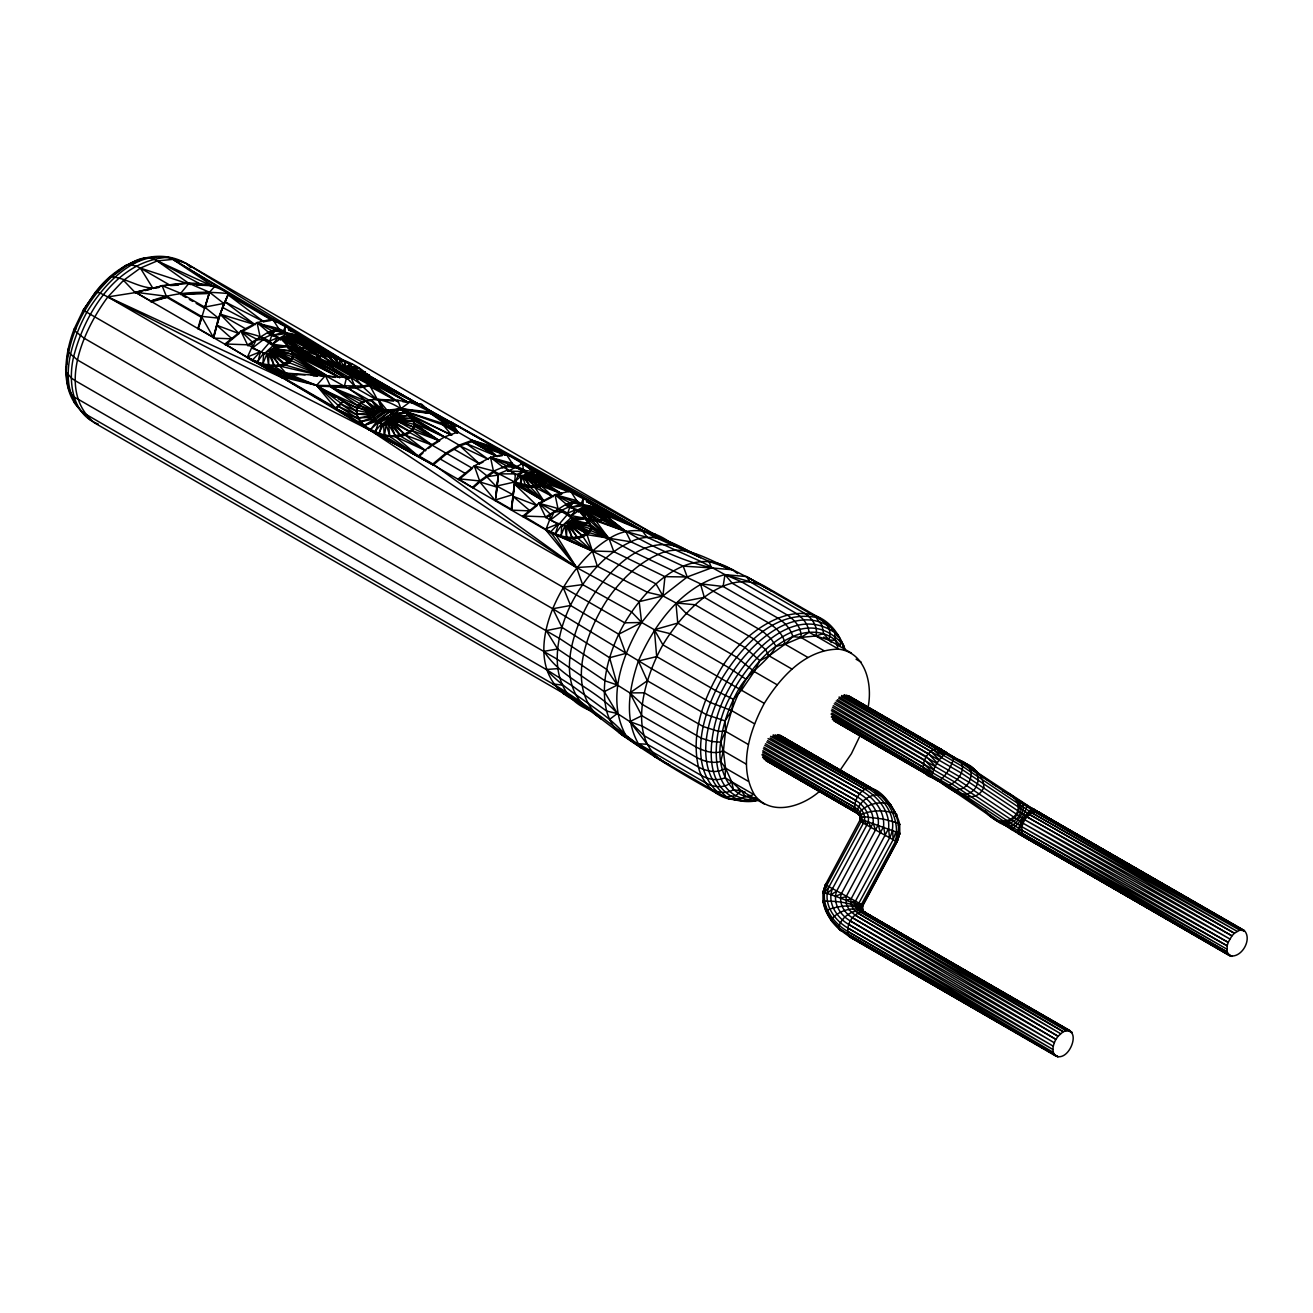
<?xml version="1.0" encoding="UTF-8"?>
<svg xmlns="http://www.w3.org/2000/svg" width="1313" height="1313" viewBox="0 0 1313 1313"><rect width="100%" height="100%" fill="white"/><g stroke="black" fill="none" stroke-linecap="round" stroke-linejoin="round"><path stroke-width="1.5" d="M273.547 336.062L288.121 341.085L291.207 339.607C287.793 327.019 266.408 327.068 257.053 322.604L260.204 337.441L247.993 345.861L240.886 331.089L257.053 322.604L272.562 319.01C283.805 327.856 302.318 331.336 308.719 344.876L307.784 346.304C297.788 351.457 286.611 342.923 276.501 348.831L276.304 352.803C266.342 357.53 256.298 349.16 247.796 344.81L225.015 343.973L247.812 357.875C257.89 366.475 297.756 374.139 291.683 350.932L276.715 350.177L275.041 354.133L276.321 351.507C274.335 337.26 251.472 334.667 240.886 331.089L225.015 343.973L225.344 344.909L239.015 333.568L220.092 314.135L228.528 293.587C201.119 275.615 165.077 284.823 135.42 292.257L335.931 408.753C357.349 418.158 374.976 439.116 400.465 436.179C408.885 435.621 418.519 427.053 412.43 418.535C400.367 405.11 374.435 391.865 358.4 404.995C352.311 414.875 362.224 426.151 370.742 430.664L576.555 567.528L639.185 601.666L662.95 595.921L687.224 576.965L711.482 567.905L732.835 569.809L764.543 586.172L818.738 617.455L832.409 628.582L839.664 638.282L844.407 648.95L843.652 645.307L839.483 639.415M323.605 376.076L289.041 362.634C275.156 367.903 259.744 364.833 247.484 356.939L251.932 347.19L252.129 348.24L260.45 351.671L257.742 362.88L370.742 430.664L418.88 456.645L545.781 529.91C557.598 538.215 587.305 545.748 590.916 526.25L574.29 523.542L573.01 526.152L574.273 524.839C574.257 509.428 549.195 506.834 538.855 503.125L523.001 516.009L523.313 516.945L536.984 505.587L514.483 484.087L515.418 473.895L502.387 466.657L490.52 457.384L474.338 465.885L458.483 478.769L458.811 479.705L472.483 468.347L446.88 453.576L433.208 464.917L370.742 430.664L99.985 292.963L95.603 292.028L83.195 310.18L73.676 329.99L84.048 338.163L552.757 608.756L651.461 668.645L710.399 702.521L731.669 710.612C742.337 679.625 761.671 650.148 792.839 636.608C808.381 629.255 829.832 630.355 840.107 645.799L840.533 642.139C800.946 600.172 746.26 661.867 729.782 697.695C712.335 729.092 703.128 802.013 757.191 800.011L753.662 801.176L744.963 800.159M407.818 414.875L413.874 421.588L414.202 426.183L411.987 430.566L432.551 445.288L404.929 434.964L394.245 423.59C387.237 426.364 378.932 423.607 373.942 418.24C369.938 402.714 401.712 409.672 397.314 422.474L393.129 425.199L392.833 424.148L404.732 433.914L411.987 430.566L439.543 440.823L433.947 444.401M287.284 340.51L291.207 339.607L290.797 336.702L306.947 340.92L307.226 343.005L308.374 342.988L291.437 338.294L286.923 339.854L287.924 347.584L301.875 349.324L308.26 346.714L308.374 342.988L291.305 337.523L291.207 339.607L288.253 340.609M779.889 735.182L871.783 788.243C889.377 798.353 905.149 820.543 895.63 841.091L861.312 904.673L862.165 910.007L866.482 913.618L1070.456 1030.984L864.709 912.223C853.401 910.451 844.128 926.732 849.166 936.35L1055.931 1056.128C1070.472 1061.856 1082.437 1025.519 1063.202 1031.706L856.864 909.039L855.173 905.297L855.206 901.555L889.541 837.989C899.651 818.902 883.764 797.549 867.384 788.063L775.392 734.886M551.132 497.561L543.992 501.123L520.473 485.154L520.916 476.192L511.627 472.516M756.075 797.828C727.648 799.125 716.488 765.561 720.722 742.14C722.938 723.299 729.667 705.245 738.989 688.8C748.262 672.223 766.611 663.114 776.049 646.308L785.026 644.223L800.979 637.445C801.915 627.663 794.267 619.408 786.52 614.582L732.309 583.284L724.957 574.651L700.797 561.439L647.325 537.394L625.907 531.535L592.869 519.751L567.118 514.877L558.173 509.477L555.022 494.64L570.531 491.029C580.641 500.45 604.456 503.371 606.229 518.733L599.844 521.359L585.91 519.603L584.892 511.889L571.516 508.098M520.949 463.308L654.974 537.345L708.987 561.373L711.482 567.905C673.782 558.567 638.512 540.135 606.229 518.733L606.343 515.024L589.291 509.559L576.653 500.614L555.022 494.64L538.855 503.125L545.962 517.896L558.173 509.477M772.832 736.002L864.89 789.146C878.495 797.286 890.263 811.926 888.589 828.585L850.906 899.257L851.087 904.28L853.302 909.187L857.816 913.126L1063.202 1031.706L1058.065 1036.252L855.108 915.112L849.035 909.827L846.048 903.229L846.163 896.631L883.551 826.698C885.06 811.664 874.458 798.485 862.181 791.132L770.14 737.972M895.63 841.091L863.38 823.185L859.9 820.871L860.491 819.164L899.799 833.312L897.156 841.551L895.63 841.091C899.914 819.64 888.77 798.091 869.731 787.751L777.805 734.607M752.431 795.12L745.324 796.499L741.451 790.836L731.669 781.76L725.071 777.723L725.515 768.154L723.414 750.938L720.722 742.14L725.515 731.325L731.669 710.612L733.458 699.304L741.451 690.228L754.22 671.55L759.85 660.669L769.073 655.86L785.026 644.223L792.839 636.608L800.979 637.445L815.833 635.968L823.563 633.572L831.392 642.517M495.986 497.003L496.938 487.123L479.852 481.969L493.672 472.237L490.52 457.384L506.014 453.789L537.23 472.22L545.584 479.737C546.881 489.568 531.716 487.435 525.725 486.466L522.705 476.668L520.916 476.192L514.63 482.002L496.774 486.04L495.608 500.942L479.852 481.969L473.14 487.976L458.483 478.769L479.639 480.935L493.672 471.055L512.152 463.374C516.37 467.871 530.37 469.529 528.384 477.423L522.705 476.668L520.522 483.955L525.725 486.466L543.992 501.123L539.791 503.798M823.054 901.375C824.892 913.093 832.179 923.269 841.141 930.769L831.621 921.07L825.893 910.615L823.054 901.375C836.184 900.472 850.168 902.967 862.28 908.104L862.854 910.746L862.69 905.248L897.025 841.682L899.799 833.312L897.156 841.551L862.231 906.823L862.822 905.133L861.673 904.296M898.24 825.007L899.651 824.613L898.322 823.103L883.468 819.099L864.611 816.752L860.425 817.901L858.702 813.321L855.091 810.187L762.968 756.862M700.502 557.68C679.658 546.553 655.187 529.139 630.864 541.809C607.18 552.494 589.242 572.796 576.194 594.805C554.808 630.289 541.744 693.313 592.163 711.285M758.783 800.224C744.356 804.048 730.176 799.043 717.079 793.528C685.435 776.016 654.448 757.453 624.725 736.806C615.37 731.226 609.511 721.428 606.655 711.104C600.468 685.091 607.706 657.928 618.702 634.228C638.069 593.607 690.129 536.393 737.578 573.6M75.826 329.071L74.102 329.202C63.943 355.281 59.331 393.736 84.048 413.25L552.757 683.86C594.018 707.773 628.911 741.271 669.958 765.315C623.462 744.258 643.846 678.657 662.884 644.847C682.629 611.464 729.257 561.012 770.747 590.752M392.603 424.476L397.888 420.012L397.412 417.403L412.43 418.535L410.066 415.532L406.62 413.808L406.291 412.216L396.493 415.926L396.46 417.058L384.151 425.182L381.771 423.475L379.063 434.439L395.541 436.72L425.625 450.589L404.929 434.964L413.464 428.514L414.268 424.444L397.79 420.176L397.839 418.847L412.43 418.535L412.545 420.062L445.632 437.639L408.31 414.842M837.792 647.276L835.429 640.416L834.658 632.521C790.245 602.388 743.224 659.553 725.367 695.611C709.496 727.057 696.94 792.609 745.571 801.242L752.3 797.861M349.471 377.619L316.269 358.154L316.433 356.89L330.778 365.162C339.69 363.356 352.245 366.852 356.381 375.272L354.51 376.782L346.534 377.52L286.611 373.171L286.858 374.172L282.689 378.013L262.879 363.865L266.851 353.968L267.031 355.035L268.968 354.297L269.132 355.38L270.576 354.346L270.741 355.429L272.349 354.116L279.62 366.032L292.635 358.465L292.947 354.231L291.683 350.932L282.968 339.181M551.755 520.966L564.82 525.988L570.318 526.136L577.589 538.051L590.604 530.501C592.606 522.492 584.039 517.617 580.937 511.2M509.608 470.415L522.722 463.44L523.427 471.515L518.077 476.438L518.208 475.175L514.483 484.087L543.992 501.123L530.354 487.189L524.051 476.882L534.998 486.105L538.576 486.992L552.921 496.675L541.809 486.204L544.944 483.397L545.24 481.067L568.332 491.554L545.617 483.2L561.685 493.737L556.433 495.493M247.812 357.875L257.397 361.928L263.7 353.033L262.879 363.865L257.742 362.88M495.904 497.217L498.53 473.862L507.967 469.89L507.836 471.137L523.427 471.515L528.745 476.849L528.417 473.96L541.629 475.355L543.828 479.064L568.365 491.472M745.324 678.755L728.797 667.661L669.958 633.621L654.383 629.748L641.614 622.477L631.586 611.907L582.611 584.597L576.555 567.528L555.366 533.964L561.685 525.069L561.193 536.853L592.245 550.968L656.024 583.908L662.95 595.921L675.932 602.946L686.207 613.401L744.963 647.539L759.85 660.669M288.483 329.53L300.841 335.865L290.058 335.915L282.853 340.428L284.97 339.624L285.331 340.953L286.923 339.854L291.601 348.388L339.804 377.488L291.223 351.507M598.416 509.214L598.81 507.885L588.027 507.95L580.838 512.464L582.939 511.643L583.3 512.989L584.892 511.889L589.685 519.177L589.192 523.542L609.068 538.691L635.574 552.921L700.436 583.809L767.908 622.493C775.688 627.466 783.779 634.573 785.026 644.223M764.068 759.095L856.24 812.386L860.54 815.997C850.578 810.679 855.19 797.139 862.181 791.132C877.347 778.478 897.911 812.632 899.651 824.613M288.121 341.085L288.384 339.804L294.785 348.963L347.305 378.784L350.932 377.405L363.274 386.055L371.382 383.987L373.269 381.246C361.502 364.85 336.768 354.461 316.433 356.89L333.518 364.587L355.659 377.307L356.381 375.272L373.269 381.246L372.301 384.217C356.004 391.98 336.226 385.415 318.764 386.482M331.598 357.809L327.971 356.168L338.032 365.982L356.151 376.47L356.348 374.369L372.908 379.359L372.941 382.543L407.867 402.27L356.381 375.272L354.297 378.062M511.545 510.15L514.483 484.087L511.545 510.15L530.075 510.888L512.874 496.232L514.63 482.002L493.672 471.055L474.338 465.885L479.639 480.935L472.811 487.041M584.745 513.153L584.892 511.889L586.369 511.84L592.754 520.982L609.068 538.691L613.827 551.641L664.969 576.67L687.224 576.965L683.203 566.149L630.864 541.809L587.009 534.67L572.37 538.428L568.545 526.365L567.101 527.399L566.937 526.332L565 527.071L564.82 525.988L560.848 535.901L555.711 534.916L592.245 550.968L613.827 551.641M938.106 779.249L937.974 780.661C949.841 788.982 974.246 808.069 983.864 787.423C982.928 765.577 954.945 760.703 940.732 748.984L848.608 695.792M1011.174 827.453L1011.453 829.504L1017.87 833.312L1229.821 955.749C1241.474 958.539 1252.586 939.287 1244.347 930.589L1032.264 808.496L968.288 766.579L974.82 771.141M290.944 340.165L289.878 340.789L290.091 339.493L325.772 356.578L308.26 346.714L308.719 344.876L291.437 338.294L285.331 340.953L290.518 337.983L284.921 333.683L271.988 335.586L268.18 333.387L268.295 332.14L257.053 322.604L275.254 329.53L278.684 328.595L272.562 319.01L272.152 320.323M247.796 344.81L268.295 332.14L272.103 334.339L271.988 335.586L282.902 332.484L284.921 333.683L285.364 326.395L282.902 332.484L275.024 330.827L268.18 333.387M586.222 512.644L589.176 511.627L588.487 510.018L580.871 504.52L569.957 507.622L566.149 505.423L566.264 504.176L555.022 494.64L573.239 501.566L576.653 500.614L570.531 491.029L570.121 492.359M571.795 507.343L582.89 505.718L583.333 498.431L580.871 504.52L576.374 501.927L572.993 502.863L569.957 507.622L570.072 506.375L566.264 504.176L545.765 516.846L523.001 516.009C539.938 524.609 556.827 540.053 577.359 537.017L568.545 526.365L568.71 527.449L574.273 524.839L568.71 527.449L574.733 523.526L574.684 522.213L589.652 522.968L590.981 528.253L589.274 532.635L609.068 538.691C629.797 524.773 656.123 529.894 674.127 545.683L186.364 263.536C154.245 244.989 115.692 265.029 95.603 292.028L83.244 310.196L624.725 622.822L641.614 622.477L662.95 595.921L664.969 576.67M278.077 338.721L278.208 337.474L272.103 334.339L263.634 338.245L263.634 339.427L252.129 348.24L252.047 342.775M515.303 475.158L515.418 473.895L498.53 473.862L496.774 486.04L512.776 494.64L495.28 500.007L511.217 509.214L512.874 496.232L536.984 505.587M525.725 486.466L514.63 482.002L530.436 485.958L542.023 484.924L526.71 476.849L538.707 485.728L538.576 486.992L542.023 484.924L527.793 476.603L527.596 477.883M502.387 466.657L502.239 467.92L511.857 464.687L523.427 471.515L516.928 474.436M66.635 364.768L67.718 354.608M745.111 791.952L733.458 789.655L731.669 781.76L725.515 768.154L720.722 761.507L723.414 750.938L725.515 731.325L725.071 720.919L731.669 710.612M820.609 790.393C803.293 806.363 771.322 817.211 754.483 794.923C738.037 765.955 749.69 730.635 764.281 703.391C780.579 677.147 805.345 649.393 838.646 649.147C866.367 652.594 872.964 685.698 867.778 708.675M286.776 341.117L286.923 339.854L294.9 347.715L316.269 358.154L319.847 357.53M311.214 375.075L325.411 375.6L330.761 386.925L344.351 386.449L346.534 377.52L347.305 378.784L298.199 349.34L298.346 348.076L288.384 339.804L298.346 348.076L319.83 356.496M528.384 477.423L528.909 474.814L545.584 479.737L543.828 479.064L544.206 477.751L528.417 473.96L528.154 475.257L520.769 477.456L520.916 476.192M1055.931 1056.128C1050.794 1052.008 1053.289 1044.245 1055.931 1039.371L852.597 917.803C844.243 913.175 838.597 903.475 841.272 893.89L878.266 824.794C879.579 811.713 870.355 800.224 859.67 793.823L767.645 740.614M846.475 695.102L954.009 757.207C951.58 766.267 946.197 776.016 938.385 781.284L931.967 777.46C932.525 768.072 939.107 758.553 946.345 752.644L977.151 771.699M1005.134 792.199L1002.607 790.524L1027.078 805.411C1024.649 814.487 1019.265 824.236 1011.453 829.504L1003.657 824.4L1229.821 955.749L1227.163 951.958L1017.87 833.312C1018.428 823.924 1025.026 814.405 1032.264 808.496L1244.199 931.081L1182.274 895.351M497.2 485.104L498.267 477.062M298.199 349.34L330.597 366.425L335.718 365.769L336.391 364.489L321.882 355.921L316.269 358.154L301.875 349.324L302.056 348.06L289.237 339.69L289.878 340.789M368.444 400.941L371.021 399.809L379.966 409.393L373.352 416.484L377.356 422.097L392.111 413.595L406.291 412.216L402.599 410.706M292.635 358.465L323.704 375.813L291.305 360.599L293.012 356.217L291.683 350.932L275.96 348.831L267.031 355.035L274.712 347.272L288.007 346.353L290.157 349.783M824.843 889.771L825.696 884.322L827.075 884.913M897.025 841.682L898.437 832.59M792.839 636.608C790.623 628.467 784.304 622.116 777.296 617.783L723.102 586.484L724.957 574.651L746.506 576.571L758.619 583.661M577.293 701.257L94.388 422.835C55.819 390.174 83.376 329.875 107.863 296.919L282.689 378.013L282.361 377.077L286.611 373.171L316.564 385.366L335.931 408.753L370.742 430.664L335.931 408.753L338.475 406.374L357.021 414.957L357.038 407.194L373.187 413.858L373.352 416.484L381.985 410.542L378.144 399.431L397.823 400.284L421.85 404.47L430.927 412.101L430.549 413.431L445.993 424.476L443.252 425.067L400.76 409.935L430.549 413.431L451.344 423.787L451.754 422.458L494.755 447.29L494.345 448.619L486.27 449.899L471.925 441.628L459.977 445.911L446.88 453.576M588.913 512.201L587.847 512.809L589.291 509.559L604.916 512.956L605.195 515.041L625.907 531.535L630.864 541.809M824.383 902.884L823.021 902.031L822.956 892.463L861.033 821.692L860.491 819.164L825.565 884.453L822.923 892.676L824.269 893.398M376.601 399.316L363.34 387.286L354.51 376.782L369.445 384.857L377.094 399.037M413.464 428.514L439.543 440.823L414.268 424.444M860.31 912.043L1065.861 1030.574L859.884 909.318L858.751 903.41L893.086 839.828L896.04 831.539M447.044 423.081L430.549 413.431L400.892 408.688L397.823 400.284L397.593 401.581L371.169 385.251L371.382 383.987L355.905 376.01L355.659 377.307M301.777 337.638L304.435 338.557L290.797 336.702L291.059 338.836L305.568 347.403L305.338 348.684L319.83 356.266M585.27 512.546L589.143 510.905L606.688 516.912L603.307 520.719L625.907 531.535L606.688 516.912L589.406 510.33L583.3 512.989L588.487 510.018L588.766 508.722L602.404 510.593L602.93 512.694M393.703 401.138L378.144 399.431L387.007 410.214L400.892 408.688L430.927 412.101L409.951 401.942L400.892 408.688L392.111 412.413L389.025 412.101L377.356 422.097L373.942 418.24L373.778 412.463L358.4 404.995L356.594 411.297L341.052 404.092L338.475 406.374L358.482 418.896L356.759 413.972L373.187 413.858L356.365 410.329L357.021 414.957L341.052 404.092L343.448 400.875L316.564 385.366L285.184 374.451M589.176 511.627L589.406 510.33L606.343 515.024L605.195 515.041L662.08 538.724L696.153 554.463M342.759 361.075L346.025 361.633L344.58 367.722L355.281 374.271L356.151 376.47M561.685 493.737L541.809 486.204L543.73 484.202L527.793 476.603L528.991 475.552L544.944 483.397L544.682 484.694L561.685 493.737L543.484 485.482L543.73 484.202L528.614 476.143L524.068 477.472M390.437 424.559L397.429 418.552L395.229 415.794L389.025 412.101L386.777 411.33L373.942 418.24L384.364 410.788L378.144 399.431M589.291 509.559L589.028 510.872L588.766 508.722L604.916 512.956M252.129 348.24L256.117 339.969L263.634 339.427L268.87 341.478L278.208 337.474L280.588 339.722L280.818 338.508L288.007 346.353L273.071 345.729L260.204 337.441M545.765 516.846L550.098 520.276L561.603 511.463L561.603 510.265L570.072 506.375L578.557 511.758L578.787 510.544L589.192 523.542L573.929 520.851L565 527.071L572.681 519.308L585.992 518.372L582.939 511.643M763.871 747.228L855.895 800.503C863.921 805.164 872.127 815.898 866.744 825.204L832.409 888.786C826.911 902.868 836.726 917.606 848.822 924.483L1054.306 1042.768L850.447 921.004C840.222 915.243 832.524 903.065 836.578 891.215L873.112 822.988C874.228 812.025 866.482 802.391 857.52 797.024L765.495 743.782M835.429 640.416L828.585 639.907L815.833 635.968C818.639 626.58 811.549 617.471 803.851 612.859L749.657 581.577L724.957 574.651C682.858 585.286 654.924 623.002 638.397 660.997C629.403 687.618 623.773 717.998 638.397 743.732L656.681 757.65L710.891 788.949C717.686 792.707 726.647 794.119 733.458 789.655M271.627 331.992L271.988 335.586L275.024 330.827L278.405 329.891L278.684 328.595M406.62 413.808L451.672 435.128L443.252 425.067L443.548 423.771L451.754 422.458L457.876 432.043L444.795 436.835L431.517 444.828L418.552 455.709L418.88 456.645L375.042 432.847L378.521 421.982L380.77 423.656M443.548 423.771L486.549 448.603L494.755 447.29L472.204 440.315L471.925 441.628L497.184 456.481L488.994 449.309L505.603 455.119L506.014 453.789L512.152 463.374L511.857 464.687M486.549 448.603L486.27 449.899L497.184 456.481L466 443.417L488.42 459.419L459.977 445.911L479.475 463.866L483.053 462.094M576.374 501.927L576.653 500.614M95.127 292.799L108.979 278.175L125.556 265.456L128.264 264.57L135.945 265.932L140.376 268.082L153.03 288.483L162.073 285.61L188.941 283.329L209.473 292.241L223.768 303.434L216.694 325.23L232.106 338.852L213.576 338.114L218.352 318.107L228.528 293.587C202.415 291.076 175.499 291.601 150.716 301.087L135.42 292.257L151.077 288.893M66.421 366.803L65.65 369.216C67.718 379.785 65.65 393.687 77.549 398.889L546.257 669.499C569.579 695.119 603.143 708.741 625.776 735.346L618.702 732.359L641.614 748L625.776 735.346C606.146 698.746 622.149 655.614 641.614 622.477L639.185 601.666M213.576 338.114L220.092 314.135L254.952 324.639L224.835 301.744L228.528 293.587M372.941 382.543L372.908 379.359L355.807 373.286L355.281 374.271L342.365 366.967L335.718 365.769M199.674 324.196L209.473 292.241L215.234 285.906L196.655 284.987M825.565 884.453L822.923 892.676L825.565 884.453L826.714 885.274C818.688 903.229 832.179 922.481 847.558 931.294L1052.928 1049.481L847.837 927.996C833.985 920.085 822.184 902.934 829.045 886.751L863.38 823.185C867.384 815.898 861.164 807.659 854.911 804.016L762.869 750.708M135.42 292.257L166.603 296.262L201.398 316.351L197.935 328.332L213.248 337.178L216.694 325.23L239.015 333.568M339.476 360.517L339.854 359.204L344.58 367.722L355.281 374.271L354.789 372.137L368.986 374.812L368.576 376.142M371.119 378.554L371.497 377.241L354.789 372.137L353.985 372.974L342.365 366.967L333.781 357.317L336.637 358.925M545.453 528.975L558.419 523.706L555.366 533.964L545.781 529.91L549.901 519.226L558.616 524.757L567.118 514.877L570.072 506.375M335.931 408.753L358.482 418.896L356.759 413.972L373.171 415.417L358.203 417.944L364.275 425.445L376.027 420.176L376.24 421.21L389.025 412.101L387.007 410.214L386.777 411.33L382.165 409.377L371.021 399.809L370.643 401.039L325.411 375.6L316.564 385.366L282.361 377.077L335.603 407.818L343.448 400.875M196.146 303.352L204.697 308.292L209.259 293.521L180.767 294.473L180.718 293.308L188.941 283.329L202.793 285.364L157.199 260.926C141.295 251.062 124.686 268 112.212 276.288C85.87 301.071 67.669 335.504 66.241 372.006L71.263 377.98L75.333 380.737L557.073 659.126L604.292 691.623L617.34 713.484L629.879 721.641L644.273 735.772L698.483 767.055C706.542 771.355 717.522 773.866 725.515 768.154M662.95 595.921L647.375 592.278L597.366 566.248L576.555 567.528L107.863 296.919L123.537 280.375L140.376 268.082L157.199 260.926L214.823 287.235L215.234 285.906M284.937 327.708L285.364 326.395M522.311 464.753L522.722 463.44M582.923 499.744L583.333 498.431M897.156 841.551L896.008 840.714L897.747 835.117M352.524 377.044L333.108 365.884L333.518 364.587L321.882 355.921M364.735 373.302L365.145 371.973L352.114 370.102L351.359 371.119L345.138 366.508L351.786 364.325L351.359 365.654M204.697 308.292L209.473 292.241L180.767 294.473M355.052 367.558L355.478 366.245L347.551 367.542L346.977 368.723L353.985 372.974L353.476 371.021L365.145 371.973M828.585 639.907C834.379 627.532 821.347 618.604 811.664 614.386L746.506 576.571L749.657 581.577M326.001 356.414L308.719 344.876L291.174 338.869L307.784 346.304L307.242 347.797L320.027 356.168M605.211 519.833L605.753 518.34L589.143 510.905L625.907 531.535L596.315 520.112L589.586 520.424L609.068 538.691C560.388 567.347 505.653 673.503 581.003 703.489M861.033 821.692C863.888 816.177 859.359 810.055 854.632 807.331L762.558 753.99M373.352 414.941L378.013 410.871L365.457 400.744L379.785 410.575L373.352 414.941L375.255 410.969L365.457 400.744L363.635 402.517L330.761 386.925L358.547 406.062L360.484 402.993L375.255 410.969L384.364 410.788M68.374 348.503L68.358 352.261L77.549 360.025L559.305 638.348L606.655 669.384L617.34 685.025L629.879 692.919L642.451 704.507L701.421 738.218L711.728 741.517L720.722 742.14M544.682 484.694L545.913 481.887L528.909 474.814M272.103 334.339L269.149 342.841L260.647 352.737L260.45 351.671L247.484 356.939M860.392 735.017L851.415 753.695L839.713 770.813M338.032 365.982L338.672 364.735L333.781 357.317M896.008 840.714L899.766 833.542L899.684 823.973M279.8 337.933L287.268 333.732L300.841 335.865L289.057 335.045L280.588 339.722M577.769 509.969L585.237 505.768L598.81 507.885L586.451 501.55L641.597 529.976L647.325 537.394M584.646 506.834L583.366 504.553L598.81 507.885L587.026 507.064L578.557 511.758M291.305 360.599L289.041 362.634L288.926 361.518L274.942 353L291.535 359.106L276.321 351.507L292.947 354.231L276.715 350.177L267.031 355.035M597.366 566.248L587.009 534.67L589.274 532.635M525.463 477.472L528.991 475.552L545.913 481.887M371.169 385.251L372.58 382.904L355.905 376.01M354.51 376.782L371.382 383.987L369.232 386.137L397.593 401.581L372.301 384.217L373.269 381.246L356.348 374.369L356.02 375.469L340.001 366.343L339.854 359.204M371.021 399.809L378.078 409.689L373.926 413.529L373.778 412.463L357.038 407.194L357.234 408.228L318.534 387.351L358.547 406.062L360.484 402.993M543.484 485.482L544.944 483.397L528.614 476.143M346.025 361.633L342.365 366.967L356.02 375.469L355.807 373.286L371.497 377.241L372.547 380.672L407.933 402.221M108.979 278.175L110.046 276.764C123.931 277.059 136.831 286.792 151.061 287.941M377.356 422.097L377.143 421.063L370.397 429.745L378.521 421.982M822.956 892.463L824.383 892.742L829.045 886.751L862.822 905.133M288.926 361.518L273.711 353.673L272.497 355.199L272.349 354.116L284.658 364.85L323.49 376.207L279.62 366.032L286.858 374.172L268.853 366.015L266.851 353.968M273.843 354.773L272.497 355.199L276.304 352.803L270.741 355.429L276.764 351.49L269.132 355.38L276.616 350.21L272.694 344.252L278.208 337.474M592.869 519.751L584.892 511.889L586.09 513.12L587.223 511.725L596.315 520.112L596.168 521.376L609.068 538.691L590.489 525.988L574.684 522.213L567.101 527.399L574.733 523.526L570.663 516.288L576.177 509.493L566.839 513.514L561.603 511.463L554.086 512.004L550.098 520.276L550.016 514.811M374.648 431.911L381.771 423.475M741.451 790.836L735.543 795.793L726.614 796.778C687.864 765.2 710.678 705.376 733.54 670.631C753.432 641.105 796.318 602.273 832.409 628.582M252.753 359.778L260.45 351.671M550.721 531.798L558.419 523.706M376.716 411.346L373.926 413.529L376.716 410.181M860.015 820.74L859.851 815.258C870.65 809.776 885.586 809.53 896.73 814.29L895.614 816.456M413.874 421.588L397.839 418.847L397.855 421.325L393.129 425.199L397.79 420.176L413.874 421.588L414.219 424.673M138.702 261.008L141.049 258.874L144.66 258.513M263.7 353.033L263.913 354.1L273.071 345.729M561.685 525.069L561.882 526.136L571.04 517.765L585.992 518.372L574.47 520.867L574.585 522.246L565 527.071M420.226 455.43L422.934 453.018M824.383 892.742L827.108 893.513L832.409 888.786M731.669 781.76C724.94 788.883 713.501 787.291 705.655 782.942L638.397 743.732L647.309 744.307L701.503 775.606C708.593 779.446 717.489 781.202 725.071 777.723M388.041 424.394L396.46 417.058L395.229 414.613L378.735 423.016L392.111 413.595L392.111 412.413M384.151 425.182L395.229 415.794L395.229 414.613L406.291 412.216M551.066 532.75L576.555 567.528L432.88 463.981L445.846 453.116L459.14 445.123L472.204 440.315L492.063 447.552M357.743 368.526L355.478 366.245L350.325 368.986L352.475 371.842L353.476 371.021L368.986 374.812M428.399 448.472L431.173 446.354M609.593 719.393L617.34 713.484C595.921 689.013 561.751 679.084 544.042 651.33L557.631 648.967L604.883 680.758L617.34 685.025L609.593 657.715L562.046 627.417L552.757 608.756L570.564 605.474L618.702 634.228L625.776 653.414L609.593 657.715M374.976 419.914L386.777 411.33L384.578 409.656M269.149 342.841L272.694 344.252L280.818 338.508M570.663 516.288L578.787 510.544M723.414 750.938C714.42 754.696 704.228 751.249 696.021 746.999L641.827 715.7L629.879 692.919L647.309 680.774L706.246 714.6L725.071 720.919M832.524 707.215L957.193 779.348L1021.366 822.151C1027.012 818.82 1031.05 808.824 1039.092 812.091L1051.286 819.886M745.324 796.499C726.073 807.462 702.291 786.126 698.483 767.055C691.245 735.805 701.897 703.391 717.079 676.146C739.58 628.55 818.475 576.505 845.375 650.214M388.172 424.608L397.429 418.552L396.493 415.926L410.066 415.532L397.412 417.403L397.888 420.012L390.519 424.805M395.229 415.794L381.902 424.493L400.892 408.688L388.943 410.903L389.025 412.101M392.915 424.526L397.855 421.325L397.79 420.176L413.546 427.102L397.232 421.309L395.837 423.902M800.979 637.445L809.038 632.275L815.833 635.968M831.424 710.71L954.633 781.957L1019.758 825.335L1023.04 823.218L1024.813 819.788L969.092 782.253L834.231 703.801M241.822 331.762L253.163 325.526M263.913 354.1L274.712 347.272L274.384 345.779M561.882 526.136L572.681 519.308L572.353 517.814M574.273 524.839L570.466 527.235L570.318 526.136L582.463 535.802L592.245 550.968L566.822 538.051L564.82 525.988M364.62 426.397L364.275 425.445L374.779 418.847L360.632 421.719L360.927 422.638L358.203 417.944L373.729 417.157L360.632 421.719M827.108 893.513L830.932 894.727L836.578 891.215M1023.254 818.885L1026.864 816.932L1234.417 933.248L1239.735 930.178L1244.347 930.589L1032.264 808.496M301.875 349.324L305.568 347.403M603.537 519.439L599.844 521.359L600.025 520.096L586.369 511.84L596.315 520.112L603.537 519.439L588.06 511.528L587.847 512.809M618.702 634.228L641.614 622.477M604.292 691.623L617.34 685.025M647.309 744.307L629.879 721.641L641.827 715.7M520.769 477.456L527.301 474.338L527.58 473.025L537.23 472.22L536.968 473.632L541.629 475.355L527.58 473.025L528.154 475.257L523.953 477.259M831.014 714.042L951.909 783.959L1018.527 828.224L1021.891 826.747L1023.04 823.218L1021.366 822.151M129.413 264.963L134.993 262.6M830.932 894.727L835.593 896.287L841.272 893.89M268.295 332.14L275.254 329.53M566.264 504.176L573.239 501.566M566.149 505.423L572.993 502.863L580.871 504.52M363.34 387.286L369.445 384.857M835.593 896.287L860.901 905.888L862.69 905.248M364.275 425.445L377.143 421.063M282.853 340.428L290.518 337.983L290.058 335.915L304.435 338.557M580.838 512.464L588.487 510.018L588.027 507.95L602.404 510.593L599.746 509.674M836.315 700.83L961.132 772.947L1025.305 815.75L1029.211 814.536L1237.076 931.311L1031.706 812.731L962.675 766.48L841.288 696.481M282.393 339.181L289.599 337.031L289.057 335.045M580.362 511.217L587.567 509.05L587.026 507.064M733.458 699.304L715.585 690.54L656.681 656.598L654.383 629.748L677.771 623.068L736.577 657.173L754.22 671.55M274.401 366.393L279.39 364.998L270.576 354.346L274.401 366.393L286.858 374.172M395.541 436.72L418.88 456.645L384.446 435.867L386.203 424.526L389.977 436.605L404.732 433.914L400.465 436.179L395.541 436.72L390.88 424.559L400.465 436.179L425.625 450.589M107.863 296.919L141.509 291.617M145.349 290.567L151.11 289.008M840.73 898.076L846.163 896.631M279.817 338.278L288.466 336.062L287.268 333.732M577.786 510.314L586.435 508.098L585.237 505.768M362.011 370.824L359.286 368.362L352.114 370.102L352.475 371.842M656.681 656.598L638.397 660.997L647.309 680.774M962.445 795.563L942.964 783.68L992.086 817.359C999.538 823.448 1010.846 831.227 1017.887 820.067C1021.76 815.16 1026.536 806.001 1020.48 801.045L1018.363 800.536L1051.319 819.821M519.915 476.012L527.301 474.338L523.706 470.202L508.689 465.557M350.932 377.405L355.544 387.795L363.274 386.055L316.564 385.366L283.772 375.748M294.9 347.715L291.601 348.388L347.305 378.784L330.597 366.425L330.778 365.162L333.108 365.884M562.046 627.417L546.257 630.617L557.631 648.967M677.771 623.068L675.932 602.946L704.326 597.333L763.001 631.553L771.026 638.824L776.049 646.308M198.263 329.268L201.578 317.418L166.784 297.329L162.073 285.61L180.718 293.308L204.664 307.127L223.768 303.434M720.722 761.507C712.565 763.674 703.899 761.392 696.645 757.47L642.451 726.187L629.879 721.641M749.493 801.225L754.729 800.257M154.983 288.154L158.889 287.498M254.952 324.639L222.504 307.406L224.835 301.744L263.716 321.701L270.462 320.602M498.858 456.218L502.239 455.66M846.015 899.979L850.906 899.257M582.611 584.597L563.08 587.239L570.564 605.474M1017.788 830.62L1021.448 830.128L1227.163 945.82L1227.163 951.958L1021.711 833.115L949.201 785.174L831.326 716.98M268.853 366.015L274.122 365.391L268.968 354.297L268.525 365.03L263.224 364.833L284.068 376.7L268.853 366.015L285.463 375.42M566.822 538.051L572.091 537.427L566.937 526.332L566.494 537.066L561.193 536.853M290.124 350.194L287.924 347.584L291.716 347.157M589.685 519.177L585.91 519.603L589.192 523.542M725.515 731.325L718.26 731.325L703.243 726.565L644.273 692.804L629.879 692.919M150.092 257.972L155.508 257.43M557.631 668.645L546.257 669.499L571.861 685.583L606.655 711.104L617.34 713.484M851.054 901.867L855.206 901.555M359.286 368.362L350.325 368.986L350.029 370.282L347.551 367.542L351.786 364.325L348.733 363.652M838.728 698.335L962.248 769.615L1027.357 812.977L1031.706 812.731L1239.735 930.178L1034.414 811.598L962.38 763.772L843.98 695.332M858.505 904.821L861.312 904.673M178.568 285.167L170.592 285.545L140.376 268.082L188.596 283.953M318.747 386.317L330.646 385.809M384.446 435.867L389.666 435.637L388.632 424.69L395.279 435.719M855.157 903.459L858.751 903.41M745.571 801.242L728.797 798.714L718.9 793.577M173.693 260.253L181.686 261.402M397.855 421.325L412.003 429.335M402.894 401.729L409.951 401.942M292.947 374.402L305.125 374.845M683.203 566.149L711.482 567.905M292.947 374.582L297.017 374.862M313.249 375.945L317.319 376.224M516.748 467.494L505.489 466.624L507.836 471.137M379.063 434.439L384.085 434.915L383.708 424.083L378.669 433.487L375.042 432.847L433.208 464.917M675.932 602.946L695.102 604.768L753.826 638.955L765.463 649.574L769.073 655.86M417.78 404.059L421.85 404.47M723.102 586.484L700.436 583.809L704.326 597.333M562.046 685.107L552.757 683.86L601.239 718.868C564.36 688.8 586.074 631.848 607.837 598.777C620.589 580.527 636.887 563.966 657.468 554.775C683.449 541.399 708.987 560.799 732.835 569.809L708.987 561.373M272.694 344.252L288.007 346.353L284.97 339.624M834.018 720.656L941.29 782.679M1017.87 833.312L1228.18 954.223L1022.696 835.495L999.308 821.199L961.658 794.808M523.706 470.202L537.23 472.22L527.284 467.247M1029.294 810.761L1034.414 811.598L1242.213 929.932L1036.942 811.368L1030.968 809.218M325.411 375.6L335.488 377.438M1017.559 832.36L1021.711 833.115L1226.818 949.102L1018.527 828.224M898.322 833.263L899.766 833.542M300.841 335.865L285.397 332.517L286.677 334.799M291.305 337.523L306.947 340.92M505.669 465.36L490.52 457.384L512.152 463.374M176.828 260.286C138.735 245.433 104.827 282.853 86.806 312.264C70.771 342.102 55.179 388.894 85.361 414.875M350.144 364.325L186.364 263.536L168.294 257.266C117.349 260.368 84.787 312.182 73.462 357.366C68.046 381.295 72.034 414.563 98.229 424.033M400.76 409.935L445.993 424.476M276.321 351.507L292.766 356.873M590.735 528.893L574.29 523.542L589.504 531.125L572.911 525.036L586.895 533.554L587.009 534.67M520.473 485.154L514.614 483.2L543.992 501.123L534.818 487.336L530.436 485.958L522.705 476.668M931.114 775.786L925.977 773.997L833.968 720.87M1196.652 935.742L1231.939 956.406L1024.321 837.103L1021.711 833.115L1021.891 826.747L1019.758 825.335M528.417 473.96L545.584 479.737M832.672 718.753L946.706 785.535C956.849 784.304 967.599 768.893 959.787 760.325L957.669 759.817C983.174 765.561 967.894 800.323 947.412 786.438M490.52 457.384L508.919 464.26M365.326 400.777L330.761 386.925L360.599 404.092M525.791 485.252L530.354 487.189M724.957 574.651L741.221 581.643L795.415 612.925C802.292 617.126 808.266 623.97 809.038 632.275M716.586 562.85L726.45 568.053M682.202 548.292C643.009 532.274 607.164 571.647 588.93 602.158C571.631 633.211 555.448 683.925 588.93 709.873M629.879 739.055L624.725 736.806L595.462 714.584M659.783 758.898L654.383 756.501L656.681 757.65M590.604 530.501L609.068 538.691L590.981 528.253M604.768 513.514L641.597 529.976L421.424 405.799L430.927 412.101M491.686 448.882L505.603 455.119L494.345 448.619L504.996 454.495M472.204 440.315L489.322 447.996M924.582 740.45L947.182 752.759M733.507 798.829L736.577 800.224M338.606 399.004L357.234 408.228M274.942 353L290.403 360.32M572.911 525.036L588.372 532.356M600.222 510.084L641.597 529.976M402.582 410.838L451.672 435.128M339.706 377.619L292.52 353.952L327.741 376.175M563.08 693.445L570.564 697.219M256.051 338.82L240.886 331.089L251.915 341.675M432.551 445.288L409.689 432.519L409.574 431.419L394.245 423.59L394.458 424.657M554.02 510.855L538.855 503.125L549.884 513.711M372.547 380.672L419.602 404.864L372.908 379.523M552.921 496.675L534.818 487.336L534.998 486.105L525.545 476.947L538.707 485.728M586.895 533.554L571.68 525.709L570.466 527.235L571.68 525.709L582.463 535.802M860.901 905.888L862.264 906.594M308.325 345.04L331.615 357.661M337.687 359.549L307.226 343.005L331.664 357.596M541.235 476.668L568.414 491.439M451.344 423.787L421.424 405.799L662.08 538.724M257.053 322.604L271.791 330.728M555.022 494.64L569.76 502.748M766.694 742.009L859.67 793.823M764.773 745.308L857.52 797.024M344.351 361.715L302.203 338.163L340.461 360.008M768.056 738.595L862.181 791.132M763.411 748.771L855.895 800.503M370.332 377.126L419.651 404.814L362.339 371.694M379.966 409.393L381.985 410.542M770.649 736.314L864.89 789.146M762.722 752.168L854.911 804.016M542.203 476.586L568.365 491.374L538.248 473.96M1040.717 813.699L1033.101 808.611M773.226 734.853L867.384 788.063M761.917 754.827L854.632 807.331M288.466 329.711L291.962 331.697M344.367 361.649L297.181 334.7L344.777 361.682M297.214 334.684L344.531 361.584M355.544 387.795L376.339 399.661M869.469 709.069L874.803 712.106M885.471 718.178L905.018 729.322M908.58 731.341L912.125 733.376M915.686 735.395L921.02 738.431M777.493 735.182L869.731 787.751M762.64 757.42L855.091 810.187M972.523 975.674L976.084 977.709M988.525 984.816L992.086 986.834M997.42 989.887L1000.966 991.906M1004.527 993.941L1008.089 995.976M1011.634 997.995L1016.968 1001.048M1020.529 1003.066L1032.97 1010.173M1036.531 1012.208L1072.097 1032.494L866.482 913.618C856.88 905.51 840.451 916.769 838.81 927.585L839.516 929.489L850.922 937.761L1058.065 1056.784L849.166 936.35L872.489 949.365M876.05 951.383L888.458 958.457M892.003 960.476L895.564 962.511M899.11 964.53L904.427 967.566M907.972 969.585L911.517 971.604M923.942 978.677L927.487 980.713M366.491 374.32L419.651 404.781M306.684 341.643L337.753 359.532L307.242 341.249M850.332 697.039L946.345 752.644M835.938 721.723L932.804 777.591C914.193 774.489 926.239 745.259 940.732 748.984L945.787 752.677M779.725 735.329L871.783 788.243M765.774 760.325L856.24 812.386M847.837 927.996L1053.272 1046.215L848.822 924.483M816.194 616.995L824.941 622.034L827.551 625.037M823.711 637.084L851.415 653.086M270.38 319.305L228.117 294.9L263.716 321.701M529.385 468.839L534.703 471.909M814.684 635.311L838.646 649.147M856.076 659.208L861.197 662.162M278.405 329.891L282.902 332.484M443.252 425.067L457.597 433.339M799.83 636.789L823.793 650.624M444.795 436.835L459.14 445.123M287.924 347.584L339.804 377.52M220.092 314.135L246.023 329.087M327.692 376.24L293.012 356.217L323.72 375.699M414.202 426.183L439.543 440.823L413.923 423.098L445.632 437.639L410.23 417.042M453.888 449.095L479.475 463.866M493.672 472.237L498.53 475.043L486.713 476.701L496.938 487.123M182.474 295.458L185.888 297.444M189.318 299.413L192.732 301.383M783.877 643.567L807.84 657.403M431.517 444.828L445.846 453.116M318.452 387.368L335.242 397.068M439.97 458.861L465.573 473.648M767.941 655.203L791.903 669.039M1178.729 893.316L1054.864 821.856L1060.1 825.04M418.552 455.709L432.88 463.981M753.071 670.894L777.033 684.713M832.327 719.311L928.127 774.703M764.281 703.391L662.884 644.847L654.383 629.748M781.596 736.626L873.555 789.638L781.662 736.396M730.52 709.956L754.483 723.775M724.366 730.668L748.328 744.487M767.859 761.097L837.005 800.979L831.786 797.73M765.774 760.539L857.996 813.781L767.695 761.392M722.265 750.281L746.227 764.117M724.366 767.481L748.328 781.317M730.52 781.087L754.483 794.923M738.201 788.949L764.281 804.016M862.657 911.731L1068.322 1030.328L864.709 912.223M855.108 915.112L1060.543 1033.643L857.816 913.126M852.597 917.803L1058.065 1036.252L1055.931 1039.371L850.447 921.004M864.939 912.502C855.534 904.838 838.022 910.631 831.26 919.56L838.81 927.585L848.017 934.15L1053.272 1052.353L847.558 931.294M848.411 695.972L938.582 748.262L945.048 753.367M852.006 698.385L912.24 733.179M915.785 735.231L942.357 750.593M784.78 739.334L788.309 741.385M809.465 753.744L812.993 755.796M848.017 934.15L1054.306 1054.618M762.082 585.68L767.284 588.716M844.292 694.758L936.071 748.476L943.374 754.909M1063.628 827.108L1067.157 829.159M1070.686 831.227L1075.971 834.329M1079.499 836.381L1084.784 839.483M1088.313 841.535L1091.842 843.603M1095.37 845.67L1100.655 848.756M1104.184 850.824L1107.712 852.892M1120.055 860.113L1123.583 862.165M253.097 360.714L282.689 378.013M1147.234 906.807L1152.535 909.909M1156.064 911.977L1161.349 915.079M1171.951 921.283L1177.236 924.368M1180.764 926.436L1193.123 933.674M775.244 764.658L778.773 766.726M782.318 768.794L785.847 770.862M799.978 779.134L803.507 781.186M807.052 783.254L812.353 786.356M815.882 788.424L819.41 790.492M822.956 792.56L828.257 795.662M844.161 804.967L840.615 802.899L860.048 814.257L847.689 807.035M421.424 405.799L456.153 426.183M841.682 695.496L933.346 749.625L941.454 757.125M831.966 716.159L923.367 770.009L931.639 776.508M350.095 364.472L172.889 259.383L157.199 260.926L190.516 284.593M839.122 696.99L930.851 751.43L939.386 759.899M831.966 713.041L923.088 767.022L931.869 774.768M1025.748 805.017L1028.818 806.839M837.431 699.665L928.521 753.826L937.351 763.034M835.183 702.406L926.453 756.682L935.447 766.3M833.263 705.688L924.697 760.112L933.838 769.484M831.884 709.168L923.548 763.641L932.607 772.372M276.19 322.374L172.889 259.383L214.823 287.235M987.442 812.698L984.553 810.761L987.918 814.388L1002 823.382M395.738 422.786L409.574 431.419M572.37 538.428L592.245 550.968L577.589 538.051M826.714 885.274L829.045 886.751M962.117 762.574C991.627 769.188 975.346 808.283 951.039 788.752M924.352 772.389L931.967 777.46M389.977 436.605L418.88 456.645M978.087 773.423L987.901 780.25M991.167 782.532L996.075 785.962M367.148 401.515L347.6 387.729L355.084 386.596L346.534 377.52M831.539 629.025L837.53 634.474L839.664 638.282M1007.301 792.658C1033.708 807.183 1006.513 833.558 987.918 814.388M957.751 793.429L950.218 786.832M874.704 791.837L877.773 794.02M843.323 931.344L848.149 934.79M861.361 817.359L858.702 813.321C865.3 804.327 880.957 800.027 891.1 804.918L891.445 806.428M343.645 401.926L356.594 411.297L356.365 410.329M340.806 403.091L316.564 385.366L338.196 405.405M567.118 514.877L571.04 517.765M721.756 795.662C685.452 767.531 702.997 712.516 721.756 678.854C741.156 646.932 774.522 609.445 815.882 617.373L821.938 625.185L823.563 633.572M997.059 820.313C1004.56 827.65 1017.591 822.069 1020.299 812.731C1024.222 802.473 1014.145 796.499 1006.382 793.036C1035.891 802.735 1007.842 837.612 989.821 814.749M1025.305 815.75L1231.939 935.857L1234.417 933.248L1027.357 812.977M446.322 423.163L457.876 432.043L449.062 422.737M1023.894 835.774L1026.471 837.809M474.338 465.885L486.614 475.585M859.391 814.782L857.061 811.598C858.686 801.16 873.408 790.886 883.189 796.515L890.198 805.099M204.664 307.127L218.352 318.107L201.398 316.351L213.248 337.178M327.971 356.168L340.001 366.343M634.458 742.14L641.614 748M655.056 534.145L659.487 538.248M186.364 263.536L190.795 267.639M77.369 405.635L74.546 403.025L73.676 399.168M273.711 353.673L284.494 363.783M123.537 280.375L135.748 293.193M87.938 417.419L90.203 419.848M545.781 529.91L576.555 567.528M581.15 503.207L582.89 505.718M283.181 331.188L284.921 333.683M392.833 424.148L400.235 435.161M892.348 807.922L896.828 815.373M828.355 914.308L833.115 922.235M834.297 630.979L837.596 636.821M67.685 385.94L72.921 397.511M864.643 820.231L866.744 825.204M868.467 821.429L870.913 827.65M861.919 819.443L863.38 823.185M841.6 641.663L844.571 650.05M873.112 822.988L875.607 830.325M824.892 904.526L827.403 912.732L825.893 910.615C836.397 906.118 856.667 902.097 864.02 912.666M878.266 824.794L880.481 833.066M883.551 826.698L885.241 835.675M573.699 519.406L573.929 520.851M275.73 347.371L275.96 348.831M358.547 406.062L358.4 404.995L375.255 410.969L375.354 412.085M67.144 372.81L67.636 376.815M888.589 828.585L889.541 837.989M569.596 504.028L569.957 507.622M892.692 830.177L893.086 839.828M1228.18 942.373L1227.163 945.82L1021.891 826.747L1228.18 942.373L1231.939 935.857L1024.813 819.788L1229.821 938.976L1023.04 823.218L1228.18 942.373M166.784 297.329L151.044 302.023L150.716 301.087L166.784 297.329"/></g></svg>
